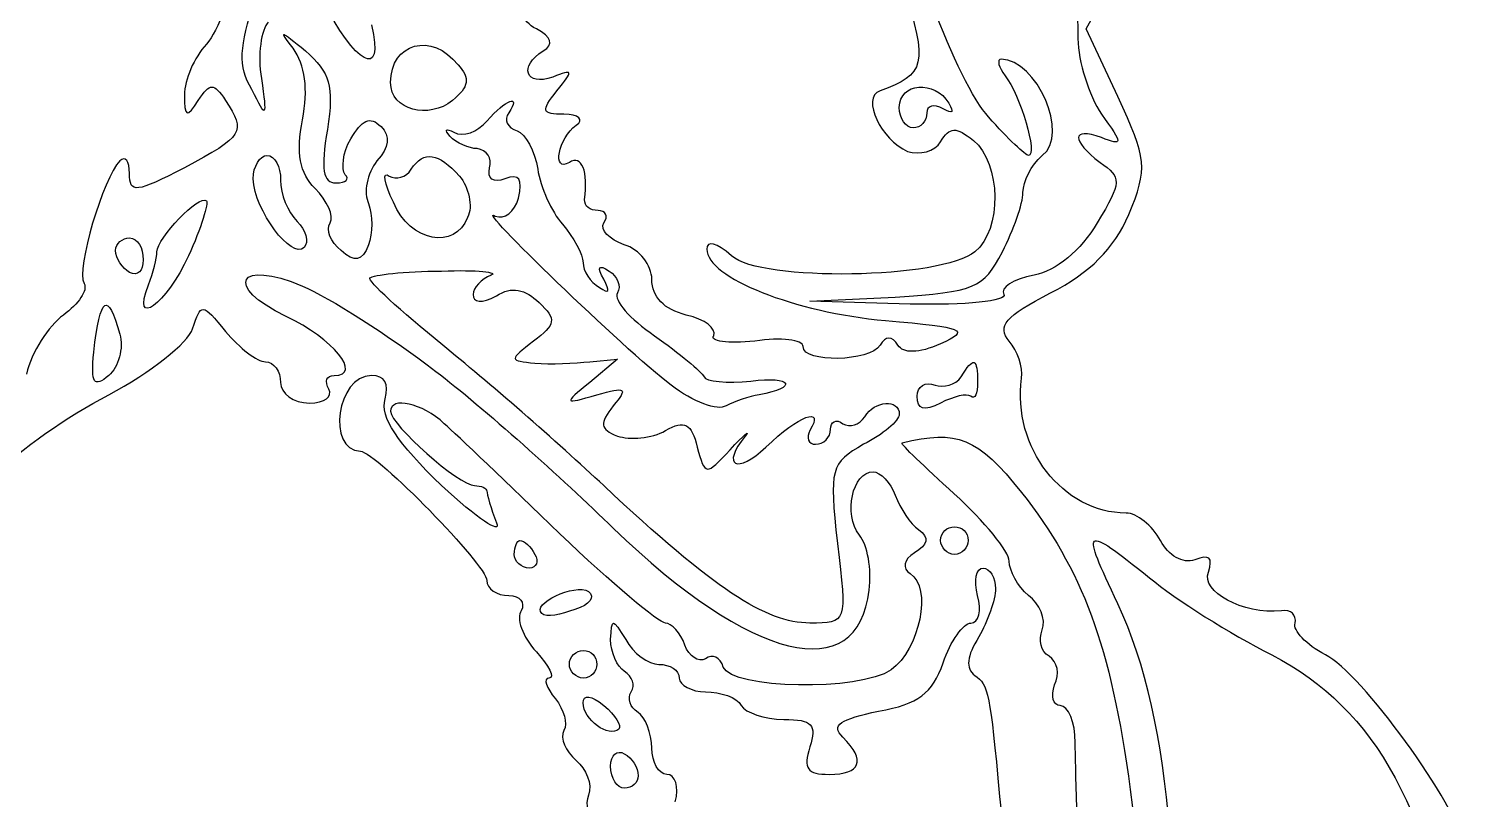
# Model space of a CAD drawing. Header units: millimetres. Extents: x 6.2 to 78.2, y -90.7 to -1.6.
# Drawn here: x 24.82 to 52.58, y -38.31 to -23.5 of the extents above; entities that cross this region are included whole.
import ezdxf

# ---------------------------------------------------------------- set-up
doc = ezdxf.new("R2010")
doc.units = ezdxf.units.MM
doc.layers.get('0').update_dxf_attribs({"linetype": 'CONTINUOUS'})

msp = doc.modelspace()

# ---------------------------------------------------------------- linework, layer by layer
for p, q in [((45.174, -23.497), (45.809, -22.333)), ((45.783, -24.794), (45.174, -23.497)), ((39.856, -28.736), (41.496, -28.657)), ((41.787, -28.789), (39.856, -28.736)), ((35.623, -29.9), (36.152, -29.847)), ((36.152, -29.847), (35.623, -30.297))]:
    msp.add_line(p, q)
for points in [[(43.295, -25.191), (42.713, -24.582), (41.576, -21.592), (41.576, -20.666)], [(28.796, -22.254), (28.717, -22.836), (28.479, -23.524), (28.241, -23.788)], [(41.655, -22.677), (42.131, -24.185), (42.078, -24.371), (41.205, -24.688)], [(29.114, -24.662), (28.849, -24.212), (28.876, -23.841), (29.167, -22.942)], [(31.416, -23.418), (31.68, -24.503), (31.098, -24.185), (30.463, -22.915)], [(34.591, -23.497), (34.3, -23.339), (34.22, -23.127), (34.405, -22.81)], [(44.222, -22.889), (44.936, -22.889), (45.015, -22.968), (45.015, -23.683)], [(29.431, -23.365), (29.299, -23.497), (29.22, -24), (29.299, -24.45)], [(34.723, -23.921), (34.935, -23.788), (34.882, -23.656), (34.591, -23.497)], [(28.241, -23.788), (28.003, -24.053), (27.817, -24.476), (27.817, -24.767)], [(29.908, -23.868), (29.617, -23.497), (29.669, -23.524), (30.146, -23.921)], [(30.093, -25.244), (30.199, -24.662), (30.146, -24.185), (29.908, -23.868)], [(31.786, -24.529), (31.786, -23.762), (32.58, -23.55), (33.083, -24.185)], [(45.015, -23.683), (45.015, -24.132), (45.227, -24.767), (45.465, -25.138)], [(30.146, -23.921), (30.622, -24.344), (30.701, -24.582), (30.569, -25.429)], [(34.908, -24.423), (34.379, -24.609), (34.247, -24.212), (34.723, -23.921)], [(43.534, -24.08), (43.454, -24.08), (43.481, -24.238), (43.613, -24.397)], [(44.327, -25.932), (44.857, -25.535), (44.222, -24.08), (43.534, -24.08)], [(33.083, -24.185), (33.321, -24.45), (33.294, -24.609), (32.977, -24.873)], [(34.988, -24.688), (35.305, -24.291), (35.305, -24.265), (34.908, -24.423)], [(43.613, -24.397), (43.904, -24.767), (44.248, -25.932), (44.063, -25.932)], [(28.082, -24.873), (28.32, -24.529), (28.373, -24.529), (28.611, -24.873)], [(29.299, -24.45), (29.405, -25.217), (29.405, -25.244), (29.114, -24.662)], [(32.977, -24.873), (32.527, -25.244), (31.786, -25.058), (31.786, -24.529)], [(35.12, -25.138), (34.697, -25.138), (34.67, -25.085), (34.988, -24.688)], [(41.205, -24.688), (40.835, -24.82), (41.232, -25.641), (41.734, -25.852)], [(41.576, -25.006), (41.576, -24.529), (42.264, -24.476), (42.528, -24.926)], [(27.817, -24.767), (27.817, -25.191), (27.87, -25.217), (28.082, -24.873)], [(28.611, -24.873), (29.008, -25.482), (28.955, -25.561), (27.817, -26.17)], [(33.638, -25.27), (34.009, -24.847), (34.3, -24.741), (34.062, -25.111)], [(42.422, -25.032), (42.237, -24.926), (42.105, -24.979), (42.105, -25.111)], [(42.528, -24.926), (42.634, -25.111), (42.608, -25.138), (42.422, -25.032)], [(45.994, -27.069), (46.365, -26.17), (46.338, -26.011), (45.783, -24.794)], [(30.331, -26.567), (30.04, -26.276), (29.96, -25.879), (30.093, -25.244)], [(31.019, -25.614), (31.23, -25.244), (31.389, -25.164), (31.601, -25.376)], [(34.062, -25.111), (33.956, -25.244), (34.035, -25.402), (34.22, -25.455)], [(35.358, -25.35), (35.517, -25.244), (35.411, -25.138), (35.12, -25.138)], [(41.84, -25.402), (41.708, -25.402), (41.576, -25.217), (41.576, -25.006)], [(42.105, -25.111), (42.105, -25.27), (41.999, -25.402), (41.84, -25.402)], [(44.063, -25.932), (44.01, -25.932), (43.666, -25.614), (43.295, -25.191)], [(45.465, -25.138), (45.888, -25.72), (45.888, -25.746), (45.465, -25.588)], [(30.569, -25.429), (30.437, -26.196), (30.49, -26.461), (30.728, -26.461)], [(31.601, -25.376), (31.786, -25.561), (31.76, -25.773), (31.522, -26.037)], [(32.924, -25.561), (32.818, -25.429), (32.844, -25.402), (33.003, -25.482)], [(33.003, -25.482), (33.188, -25.588), (33.453, -25.482), (33.638, -25.27)], [(34.22, -25.455), (34.379, -25.508), (34.564, -25.852), (34.617, -26.196)], [(35.226, -26.064), (34.882, -26.276), (35.014, -25.588), (35.358, -25.35)], [(42.369, -25.667), (42.555, -25.376), (42.66, -25.376), (43.004, -25.641)], [(45.465, -25.588), (44.883, -25.376), (44.883, -25.641), (45.439, -26.064)], [(30.913, -26.302), (30.834, -26.196), (30.86, -25.879), (31.019, -25.614)], [(33.453, -25.799), (33.294, -25.799), (33.056, -25.693), (32.924, -25.561)], [(33.691, -26.17), (33.744, -25.985), (33.638, -25.826), (33.453, -25.799)], [(41.734, -25.852), (41.973, -25.932), (42.264, -25.852), (42.369, -25.667)], [(43.004, -25.641), (43.534, -26.09), (43.56, -27.36), (43.031, -27.784)], [(26.574, -26.037), (26.256, -26.355), (25.727, -28.128), (25.886, -28.392)], [(26.759, -26.276), (26.759, -26.037), (26.68, -25.932), (26.574, -26.037)], [(29.14, -26.381), (29.14, -26.143), (29.273, -25.932), (29.405, -25.932)], [(29.405, -25.932), (29.564, -25.932), (29.669, -26.143), (29.669, -26.408)], [(31.522, -26.037), (31.336, -26.276), (31.257, -26.646), (31.363, -26.858)], [(32.183, -26.196), (32.421, -25.826), (32.712, -25.879), (33.109, -26.328)], [(35.517, -26.778), (35.596, -26.249), (35.464, -25.905), (35.226, -26.064)], [(43.957, -26.646), (43.957, -26.434), (44.116, -26.117), (44.327, -25.932)], [(45.439, -26.064), (45.862, -26.355), (45.862, -26.434), (45.386, -27.228)], [(27.817, -26.17), (26.891, -26.646), (26.759, -26.672), (26.759, -26.276)], [(30.728, -26.461), (30.939, -26.461), (30.992, -26.381), (30.913, -26.302)], [(31.839, -26.831), (31.654, -26.461), (31.627, -26.223), (31.76, -26.328)], [(31.76, -26.328), (31.892, -26.408), (32.077, -26.355), (32.183, -26.196)], [(33.109, -26.328), (33.294, -26.54), (33.374, -26.911), (33.268, -27.122)], [(33.982, -26.381), (33.77, -26.461), (33.638, -26.381), (33.691, -26.17)], [(34.247, -26.752), (34.326, -26.381), (34.273, -26.276), (33.982, -26.381)], [(34.617, -26.196), (34.67, -26.54), (34.882, -27.016), (35.093, -27.255)], [(30.119, -27.704), (29.881, -27.942), (29.167, -26.99), (29.14, -26.381)], [(29.669, -26.408), (29.669, -26.672), (29.802, -27.016), (29.987, -27.202)], [(30.622, -27.228), (30.701, -27.096), (30.569, -26.805), (30.331, -26.567)], [(43.56, -27.784), (43.772, -27.36), (43.957, -26.858), (43.957, -26.646)], [(27.288, -27.784), (27.288, -27.519), (28.108, -26.672), (28.241, -26.805)], [(28.241, -26.805), (28.294, -26.831), (28.135, -27.334), (27.897, -27.863)], [(31.363, -26.858), (31.442, -27.069), (31.442, -27.44), (31.363, -27.651)], [(33.268, -27.122), (33.03, -27.757), (32.157, -27.598), (31.839, -26.831)], [(33.797, -27.096), (33.982, -27.175), (34.167, -27.016), (34.247, -26.752)], [(35.781, -26.99), (35.623, -26.99), (35.517, -26.911), (35.517, -26.778)], [(29.987, -27.202), (30.146, -27.36), (30.225, -27.598), (30.119, -27.704)], [(37.184, -30.35), (36.284, -29.662), (33.374, -26.858), (33.797, -27.096)], [(35.887, -27.228), (35.993, -27.096), (35.914, -26.99), (35.781, -26.99)], [(44.486, -28.577), (45.253, -28.181), (45.703, -27.731), (45.994, -27.069)], [(30.834, -27.757), (30.622, -27.598), (30.543, -27.36), (30.622, -27.228)], [(35.093, -27.255), (35.305, -27.493), (35.49, -27.837), (35.49, -27.995)], [(36.284, -27.651), (35.993, -27.546), (35.808, -27.36), (35.887, -27.228)], [(45.386, -27.228), (45.068, -27.757), (44.592, -28.154), (44.169, -28.233)], [(26.494, -27.757), (26.494, -27.625), (26.627, -27.519), (26.759, -27.519)], [(26.759, -28.181), (26.627, -28.101), (26.494, -27.916), (26.494, -27.757)], [(26.759, -27.519), (26.918, -27.519), (27.024, -27.704), (27.024, -27.942)], [(31.363, -27.651), (31.23, -27.969), (31.098, -27.995), (30.834, -27.757)], [(36.813, -28.313), (36.813, -28.048), (36.575, -27.731), (36.284, -27.651)], [(38.348, -27.863), (38.057, -27.598), (37.872, -27.572), (37.872, -27.731)], [(37.872, -27.731), (37.872, -28.286), (39.565, -28.948), (41.311, -29.107)], [(27.024, -27.942), (27.024, -28.154), (26.918, -28.26), (26.759, -28.181)], [(27.897, -27.863), (27.473, -28.789), (26.785, -29.292), (27.129, -28.419)], [(27.129, -28.419), (27.209, -28.181), (27.288, -27.916), (27.288, -27.784)], [(35.49, -27.995), (35.49, -28.154), (35.623, -28.366), (35.808, -28.472)], [(43.031, -27.784), (42.396, -28.313), (38.903, -28.366), (38.348, -27.863)], [(41.496, -28.657), (43.031, -28.551), (43.19, -28.498), (43.56, -27.784)], [(29.775, -29.027), (28.558, -28.445), (28.849, -27.916), (30.093, -28.445)], [(32.792, -29.583), (31.971, -28.921), (31.336, -28.339), (31.389, -28.286)], [(31.389, -28.286), (31.442, -28.233), (32.051, -28.154), (32.765, -28.154)], [(32.765, -28.154), (33.453, -28.128), (33.876, -28.181), (33.718, -28.233)], [(33.718, -28.233), (33.532, -28.313), (33.374, -28.472), (33.374, -28.604)], [(35.887, -28.313), (35.755, -28.075), (35.781, -28.022), (35.993, -28.154)], [(35.808, -28.472), (35.993, -28.604), (36.019, -28.551), (35.887, -28.313)], [(35.993, -28.154), (36.152, -28.26), (36.231, -28.445), (36.152, -28.577)], [(37.475, -29.001), (37.051, -28.895), (36.813, -28.657), (36.813, -28.313)], [(44.169, -28.233), (43.772, -28.313), (43.507, -28.472), (43.587, -28.604)], [(25.886, -28.392), (25.965, -28.525), (25.78, -28.789), (25.489, -29.001)], [(30.093, -28.445), (30.595, -28.657), (31.76, -29.398), (32.659, -30.086)], [(33.823, -28.63), (34.114, -28.445), (34.379, -28.498), (34.644, -28.763)], [(36.152, -28.577), (36.072, -28.71), (36.39, -29.08), (36.866, -29.398)], [(43.692, -29.503), (43.454, -29.212), (43.613, -29.027), (44.486, -28.577)], [(26.071, -29.715), (26.203, -28.63), (26.336, -28.525), (26.574, -29.371)], [(33.374, -28.604), (33.374, -28.763), (33.532, -28.789), (33.823, -28.63)], [(34.644, -28.763), (34.988, -29.08), (34.961, -29.186), (34.538, -29.503)], [(43.587, -28.604), (43.666, -28.736), (42.846, -28.816), (41.787, -28.789)], [(25.489, -29.001), (25.198, -29.212), (24.88, -29.715), (24.775, -30.138)], [(27.976, -29.265), (28.135, -28.763), (28.161, -28.763), (28.611, -29.318)], [(30.701, -30.165), (31.257, -30.165), (30.675, -29.451), (29.775, -29.027)], [(38.004, -29.398), (38.057, -29.265), (37.845, -29.08), (37.475, -29.001)], [(41.311, -29.107), (42.846, -29.239), (42.952, -29.292), (42.369, -29.556)], [(26.362, -30.535), (27.156, -30.112), (27.897, -29.53), (27.976, -29.265)], [(26.574, -29.371), (26.653, -29.636), (26.547, -30.006), (26.362, -30.165)], [(28.611, -29.318), (28.876, -29.636), (29.22, -29.9), (29.378, -29.9)], [(36.866, -29.398), (37.342, -29.742), (37.766, -30.086), (37.819, -30.191)], [(38.798, -29.503), (38.268, -29.556), (37.924, -29.503), (38.004, -29.398)], [(35.887, -32.282), (35.014, -31.461), (33.612, -30.244), (32.792, -29.583)], [(34.538, -29.503), (34.062, -29.874), (34.062, -29.874), (34.564, -29.927)], [(39.724, -29.609), (39.724, -29.477), (39.3, -29.424), (38.798, -29.503)], [(41.205, -29.583), (41.02, -29.9), (39.724, -29.927), (39.724, -29.609)], [(41.549, -29.583), (41.443, -29.398), (41.311, -29.398), (41.205, -29.583)], [(42.369, -29.556), (41.946, -29.742), (41.655, -29.742), (41.549, -29.583)], [(43.93, -30.218), (43.957, -30.006), (43.851, -29.689), (43.692, -29.503)], [(26.362, -30.165), (26.071, -30.403), (26.018, -30.324), (26.071, -29.715)], [(29.378, -29.9), (29.537, -29.9), (29.669, -30.086), (29.669, -30.297)], [(34.564, -29.927), (34.855, -29.953), (35.332, -29.927), (35.623, -29.9)], [(42.766, -30.191), (43.004, -29.795), (43.084, -29.821), (43.084, -30.297)], [(30.595, -30.43), (30.516, -30.271), (30.543, -30.165), (30.701, -30.165)], [(31.416, -30.165), (30.754, -30.165), (30.543, -31.594), (31.204, -31.62)], [(31.68, -30.615), (31.76, -30.324), (31.68, -30.165), (31.416, -30.165)], [(32.659, -30.086), (33.559, -30.773), (35.093, -32.149), (36.072, -33.102)], [(37.819, -30.191), (37.845, -30.271), (38.268, -30.324), (38.718, -30.271)], [(38.718, -30.271), (39.512, -30.165), (39.644, -30.403), (38.877, -30.535)], [(42.264, -30.35), (42.422, -30.403), (42.66, -30.35), (42.766, -30.191)], [(45.941, -32.811), (44.724, -32.811), (43.745, -31.541), (43.93, -30.218)], [(29.669, -30.297), (29.669, -30.509), (29.908, -30.694), (30.225, -30.694)], [(30.225, -30.694), (30.516, -30.694), (30.675, -30.562), (30.595, -30.43)], [(35.623, -30.297), (35.093, -30.721), (35.12, -30.721), (35.755, -30.535)], [(35.755, -30.535), (36.31, -30.377), (36.363, -30.403), (36.072, -30.747)], [(38.242, -30.747), (38.083, -30.853), (37.607, -30.668), (37.184, -30.35)], [(41.92, -30.562), (41.92, -30.377), (42.078, -30.271), (42.264, -30.35)], [(43.084, -30.297), (43.084, -30.509), (43.031, -30.641), (42.952, -30.562)], [(22.102, -34.425), (23.214, -32.758), (24.695, -31.408), (26.362, -30.535)], [(32.765, -32.282), (31.918, -31.461), (31.574, -30.959), (31.68, -30.615)], [(32.818, -31.091), (32.395, -30.694), (31.786, -30.562), (31.786, -30.853)], [(36.072, -30.747), (35.808, -31.091), (35.808, -31.197), (36.152, -31.329)], [(38.877, -30.535), (38.692, -30.562), (38.401, -30.668), (38.242, -30.747)], [(40.914, -30.959), (41.099, -30.641), (41.576, -30.615), (41.576, -30.906)], [(42.369, -30.694), (42.052, -30.853), (41.92, -30.826), (41.92, -30.562)], [(42.952, -30.562), (42.872, -30.509), (42.634, -30.562), (42.369, -30.694)], [(31.786, -30.853), (31.786, -31.117), (33.109, -32.282), (33.4, -32.282)], [(39.009, -31.541), (39.644, -30.932), (40.147, -30.747), (39.856, -31.223)], [(40.253, -31.197), (40.253, -31.065), (40.359, -30.985), (40.491, -31.091)], [(40.491, -31.091), (40.623, -31.17), (40.808, -31.117), (40.914, -30.959)], [(41.576, -30.906), (41.576, -31.038), (41.258, -31.303), (40.888, -31.488)], [(35.04, -33.208), (34.062, -32.255), (33.056, -31.303), (32.818, -31.091)], [(36.152, -31.329), (36.39, -31.408), (36.813, -31.382), (37.078, -31.223)], [(37.078, -31.223), (37.448, -31.012), (37.58, -31.091), (37.686, -31.541)], [(38.321, -31.594), (38.586, -31.303), (38.718, -31.197), (38.612, -31.329)], [(38.612, -31.329), (38.136, -31.911), (38.454, -32.07), (39.009, -31.541)], [(39.856, -31.223), (39.777, -31.356), (39.829, -31.488), (39.962, -31.488)], [(39.962, -31.488), (40.12, -31.488), (40.253, -31.356), (40.253, -31.197)], [(41.629, -31.461), (42.687, -31.197), (43.084, -31.356), (43.93, -32.414)], [(31.204, -31.62), (31.522, -31.647), (33.638, -33.816), (33.638, -34.107)], [(37.686, -31.541), (37.845, -32.096), (37.845, -32.096), (38.321, -31.594)], [(40.888, -31.488), (40.253, -31.858), (40.226, -31.938), (40.385, -33.393)], [(42.634, -32.44), (42.052, -31.911), (41.602, -31.488), (41.629, -31.461)], [(40.808, -33.234), (40.491, -32.837), (40.676, -32.017), (41.073, -32.017)], [(41.073, -32.017), (41.205, -32.017), (41.417, -32.229), (41.496, -32.467)], [(33.823, -32.996), (33.929, -33.234), (33.453, -32.917), (32.765, -32.282)], [(33.4, -32.282), (33.532, -32.282), (33.638, -32.335), (33.638, -32.387)], [(33.638, -32.387), (33.638, -32.44), (33.718, -32.731), (33.823, -32.996)], [(39.856, -34.927), (39.009, -34.927), (38.004, -34.266), (35.887, -32.282)], [(41.496, -32.467), (41.602, -32.731), (41.787, -33.022), (41.946, -33.128)], [(43.692, -33.737), (43.692, -33.552), (43.216, -32.97), (42.634, -32.44)], [(43.93, -32.414), (45.095, -33.896), (45.65, -35.351), (46.021, -38.129)], [(46.603, -33.34), (46.444, -33.049), (46.153, -32.811), (45.941, -32.811)], [(37.078, -34.927), (36.945, -34.927), (36.046, -34.16), (35.04, -33.208)], [(36.072, -33.102), (38.718, -35.668), (40.782, -36.171), (40.994, -34.292)], [(40.994, -34.292), (41.047, -33.896), (40.967, -33.419), (40.808, -33.234)], [(41.946, -33.128), (42.158, -33.287), (42.131, -33.419), (41.867, -33.578)], [(42.369, -33.34), (42.369, -33.181), (42.502, -33.075), (42.634, -33.075)], [(42.634, -33.075), (42.793, -33.075), (42.899, -33.181), (42.899, -33.34)], [(34.167, -33.605), (34.167, -33.446), (34.22, -33.34), (34.273, -33.34)], [(34.273, -33.34), (34.353, -33.34), (34.485, -33.446), (34.564, -33.605)], [(40.385, -33.393), (40.57, -34.927), (40.57, -34.927), (39.856, -34.927)], [(41.867, -33.578), (41.655, -33.71), (41.629, -33.869), (41.787, -33.975)], [(42.634, -33.605), (42.502, -33.605), (42.369, -33.472), (42.369, -33.34)], [(42.899, -33.34), (42.899, -33.472), (42.793, -33.605), (42.634, -33.605)], [(45.783, -34.557), (45.068, -33.049), (45.095, -33.022), (46.391, -34.054)], [(47.264, -33.71), (47.026, -33.79), (46.762, -33.631), (46.603, -33.34)], [(34.458, -33.869), (34.3, -33.869), (34.167, -33.737), (34.167, -33.605)], [(34.564, -33.605), (34.644, -33.737), (34.591, -33.869), (34.458, -33.869)], [(44.063, -34.398), (43.851, -34.213), (43.692, -33.922), (43.692, -33.737)], [(47.529, -33.948), (47.608, -33.657), (47.555, -33.605), (47.264, -33.71)], [(33.638, -34.107), (33.638, -34.266), (33.823, -34.398), (34.062, -34.398)], [(41.787, -33.975), (42.211, -34.24), (41.973, -35.43), (41.417, -35.827)], [(43.084, -34.398), (43.004, -34.107), (43.057, -33.869), (43.19, -33.869)], [(43.19, -33.869), (43.322, -33.869), (43.428, -34.054), (43.428, -34.266)], [(46.391, -34.054), (46.894, -34.478), (47.952, -35.139), (48.746, -35.536)], [(48.931, -34.689), (48.19, -34.769), (47.37, -34.319), (47.529, -33.948)], [(34.062, -34.398), (34.273, -34.398), (34.379, -34.531), (34.3, -34.689)], [(34.697, -34.742), (34.485, -34.557), (35.332, -34.16), (35.596, -34.319)], [(35.596, -34.319), (35.728, -34.425), (35.623, -34.583), (35.332, -34.663)], [(42.952, -34.927), (43.11, -34.927), (43.163, -34.689), (43.084, -34.398)], [(43.428, -34.266), (43.428, -34.478), (43.269, -34.901), (43.11, -35.192)], [(44.327, -35.06), (44.407, -34.848), (44.274, -34.557), (44.063, -34.398)], [(34.3, -34.689), (34.194, -34.822), (34.326, -35.192), (34.591, -35.483)], [(35.332, -34.663), (35.067, -34.769), (34.776, -34.822), (34.697, -34.742)], [(46.497, -44.452), (47.132, -40.616), (46.841, -36.806), (45.783, -34.557)], [(49.196, -34.927), (49.222, -34.769), (49.116, -34.663), (48.931, -34.689)], [(36.019, -35.245), (36.046, -34.822), (36.046, -34.822), (36.31, -35.245)], [(37.448, -35.351), (37.369, -35.113), (37.184, -34.927), (37.078, -34.927)], [(42.422, -35.695), (42.555, -35.271), (42.819, -34.927), (42.952, -34.927)], [(49.778, -35.536), (49.407, -35.351), (49.143, -35.06), (49.196, -34.927)], [(36.284, -35.853), (36.152, -35.774), (36.019, -35.483), (36.019, -35.245)], [(36.31, -35.245), (36.443, -35.51), (36.76, -35.721), (36.945, -35.721)], [(43.11, -35.192), (42.872, -35.562), (42.846, -35.801), (43.031, -35.933)], [(44.46, -35.562), (44.301, -35.483), (44.248, -35.245), (44.327, -35.06)], [(34.591, -35.483), (34.829, -35.748), (34.961, -35.986), (34.829, -35.986)], [(35.226, -35.721), (35.226, -35.562), (35.358, -35.457), (35.49, -35.457)], [(35.49, -35.457), (35.649, -35.457), (35.755, -35.562), (35.755, -35.721)], [(37.845, -35.615), (37.713, -35.695), (37.528, -35.562), (37.448, -35.351)], [(35.49, -35.986), (35.358, -35.986), (35.226, -35.853), (35.226, -35.721)], [(35.755, -35.721), (35.755, -35.853), (35.649, -35.986), (35.49, -35.986)], [(36.945, -35.721), (37.157, -35.721), (37.342, -35.827), (37.342, -35.986)], [(38.189, -35.774), (38.136, -35.589), (37.977, -35.51), (37.845, -35.615)], [(41.417, -35.827), (40.808, -36.25), (38.348, -36.197), (38.189, -35.774)], [(41.179, -36.621), (41.946, -36.488), (42.211, -36.277), (42.422, -35.695)], [(44.565, -36.118), (44.671, -35.906), (44.618, -35.668), (44.46, -35.562)], [(48.746, -35.536), (50.783, -36.621), (51.762, -38.42), (52.582, -42.6)], [(52.503, -39.293), (52.291, -38.393), (50.466, -35.88), (49.778, -35.536)], [(34.829, -35.986), (34.723, -35.986), (34.776, -36.171), (34.961, -36.383)], [(36.416, -36.25), (36.496, -36.118), (36.443, -35.959), (36.284, -35.853)], [(37.342, -35.986), (37.342, -36.118), (37.58, -36.25), (37.845, -36.25)], [(43.031, -35.933), (43.295, -36.118), (43.322, -36.277), (43.507, -38.261)], [(35.49, -36.462), (35.49, -36.303), (35.649, -36.303), (35.887, -36.515)], [(36.549, -36.647), (36.39, -36.541), (36.337, -36.383), (36.416, -36.25)], [(37.845, -36.25), (38.136, -36.25), (38.454, -36.356), (38.533, -36.515)], [(44.671, -36.515), (44.539, -36.515), (44.486, -36.33), (44.565, -36.118)], [(34.961, -36.383), (35.12, -36.594), (35.199, -36.859), (35.12, -36.991)], [(36.178, -36.965), (35.993, -37.15), (35.49, -36.78), (35.49, -36.462)], [(35.887, -36.515), (36.125, -36.7), (36.231, -36.912), (36.178, -36.965)], [(38.533, -36.515), (38.612, -36.647), (38.983, -36.78), (39.353, -36.78)], [(40.491, -37.123), (40.253, -36.885), (40.438, -36.78), (41.179, -36.621)], [(44.962, -37.229), (44.962, -36.832), (44.83, -36.515), (44.671, -36.515)], [(36.813, -37.335), (36.813, -37.044), (36.681, -36.727), (36.549, -36.647)], [(39.353, -36.78), (39.909, -36.78), (39.988, -36.885), (39.856, -37.309)], [(35.12, -36.991), (35.04, -37.15), (35.146, -37.388), (35.358, -37.573)], [(40.226, -37.838), (40.835, -37.838), (40.941, -37.573), (40.491, -37.123)], [(36.019, -37.679), (36.019, -37.467), (36.152, -37.362), (36.284, -37.441)], [(36.284, -37.441), (36.443, -37.52), (36.549, -37.706), (36.549, -37.864)], [(37.104, -37.838), (36.945, -37.838), (36.813, -37.6), (36.813, -37.335)], [(39.856, -37.309), (39.724, -37.732), (39.803, -37.838), (40.226, -37.838)], [(45.068, -40.431), (45.015, -39.081), (44.962, -37.653), (44.962, -37.229)], [(35.358, -37.573), (35.543, -37.732), (35.675, -38.023), (35.596, -38.235)], [(36.284, -38.102), (36.152, -38.102), (36.019, -37.917), (36.019, -37.679)], [(36.549, -37.864), (36.549, -37.997), (36.443, -38.102), (36.284, -38.102)], [(37.263, -38.367), (37.342, -38.076), (37.263, -37.838), (37.104, -37.838)], [(35.596, -38.235), (35.517, -38.42), (35.596, -38.658), (35.728, -38.764)], [(43.507, -38.261), (43.56, -38.87), (43.692, -39.478), (43.798, -39.637)], [(46.021, -38.129), (46.523, -41.754), (45.835, -47.231), (44.539, -49.876)]]:
    msp.add_open_spline(points, degree=3)

doc.saveas('drawing.dxf')
